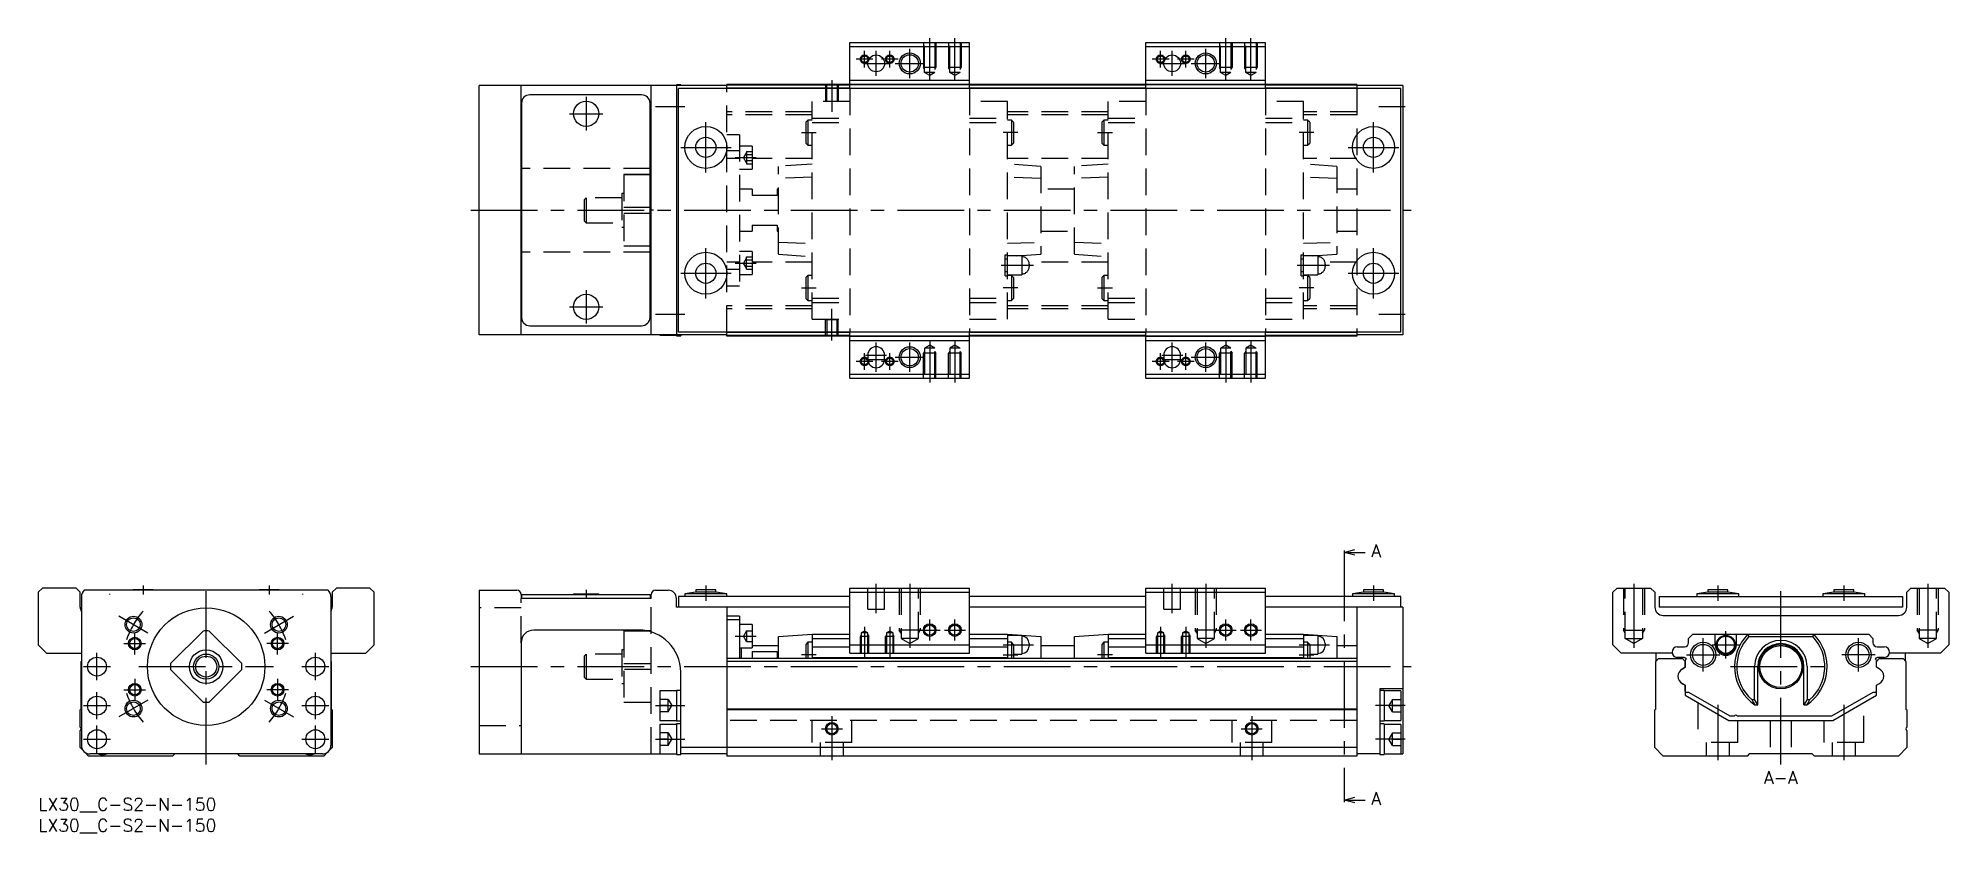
# Model space of a CAD drawing. Extents: x 0 to 455, y -8 to 181.
import ezdxf

# ---------------------------------------------------------------- set-up
doc = ezdxf.new("R2010")
doc.units = 0
doc.header["$LTSCALE"] = 0.5
doc.linetypes.add('CENTER', pattern=[50.8, 31.75, -6.35, 6.35, -6.35])
doc.linetypes.add('DASHED', pattern=[19.05, 12.7, -6.35])
for name, color, linetype in [('MSM_CENTER', 1, 'CENTER'), ('MSM_CONTINUOUS', 7, 'CONTINUOUS'), ('MSM_DASHED', 4, 'DASHED'), ('MSM_NARROW', 5, 'CONTINUOUS'), ('MSM_PART_NUMBER', 7, 'CONTINUOUS')]:
    doc.layers.add(name, color=color, linetype=linetype)
doc.styles.get("Standard").update_dxf_attribs({"font": 'txt.shx', "height": 3, "bigfont": 'bigfont.shx'})

# ---------------------------------------------------------------- blocks, each defined once
blk = doc.blocks.new('*U2')
at = {"layer": 'MSM_PART_NUMBER'}
blk.add_text('LX30__C-S2-N-150', height=3, dxfattribs=at).set_placement((0, -3))
blk = doc.blocks.new('*U3')
at = {"layer": 'MSM_PART_NUMBER'}
blk.add_text('LX30__C-S2-N-150', height=3, dxfattribs=at).set_placement((0, -8))

msp = doc.modelspace()

# ---------------------------------------------------------------- linework, layer by layer
at = {"layer": 'MSM_CENTER'}
for p, q in [((196.8, 174), (196.8, 178)), ((199.55, 172), (199.55, 178)), ((202.8, 174), (202.8, 178)), ((207.55, 171.5), (207.55, 178.5)), ((212.3, 171.09), (212.3, 181)), ((218.3, 171.09), (218.3, 181)), ((267.3, 174), (267.3, 178)), ((270.05, 172), (270.05, 178)), ((273.3, 174), (273.3, 178)), ((278.05, 171.5), (278.05, 178.5)), ((282.8, 171.09), (282.8, 181)), ((288.8, 171.09), (288.8, 181)), ((198.8, 176), (194.8, 176)), ((196.55, 175), (202.55, 175)), ((204.8, 176), (200.8, 176)), ((204.05, 175), (211.05, 175)), ((269.3, 176), (265.3, 176)), ((267.05, 175), (273.05, 175)), ((275.3, 176), (271.3, 176)), ((274.55, 175), (281.55, 175)), ((189, 171), (189, 163.49)), ((130.5, 167), (130.5, 159)), ((147, 164.7), (154, 164.7)), ((319.25, 164.7), (325.5, 164.7)), ((126.5, 163), (134.5, 163)), ((159, 149), (159, 161)), ((318, 149), (318, 161)), ((153, 155), (165, 155)), ((181.8, 158.5), (185.3, 158.5)), ((233.3, 158.5), (229.8, 158.5)), ((252.3, 158.5), (255.8, 158.5)), ((303.8, 158.5), (300.3, 158.5)), ((312, 155), (324, 155)), ((312, 155), (324, 155)), ((166, 152.55), (171, 152.55)), ((103, 140), (327, 140)), ((159, 119), (159, 131)), ((166, 127.44), (171, 127.44)), ((318, 119), (318, 131)), ((153, 125), (165, 125)), ((229.3, 126.9), (237, 126.9)), ((299.8, 126.9), (307.5, 126.9)), ((312, 125), (324, 125)), ((312, 125), (324, 125)), ((130.5, 121), (130.5, 113)), ((181.8, 121.5), (185.3, 121.5)), ((233.3, 121.5), (229.8, 121.5)), ((252.3, 121.5), (255.8, 121.5)), ((303.8, 121.5), (300.3, 121.5)), ((126.5, 117), (134.5, 117)), ((147, 115.3), (154, 115.3)), ((189, 109), (189, 116.51)), ((319.25, 115.3), (325.5, 115.3)), ((196.8, 102), (196.8, 106)), ((197.05, 105.5), (202.05, 105.5)), ((199.55, 101.5), (199.55, 108.5)), ((202.8, 102), (202.8, 106)), ((204.05, 105), (211.05, 105)), ((207.55, 101.5), (207.55, 108.5)), ((212.3, 108.91), (212.3, 99)), ((218.3, 108.91), (218.3, 99)), ((267.3, 102), (267.3, 106)), ((267.55, 105.5), (272.55, 105.5)), ((270.05, 101.5), (270.05, 108.5)), ((273.3, 102), (273.3, 106)), ((274.55, 105), (281.55, 105)), ((278.05, 101.5), (278.05, 108.5)), ((282.8, 108.91), (282.8, 99)), ((288.8, 108.91), (288.8, 99)), ((198.8, 104), (194.8, 104)), ((197.05, 104.5), (202.05, 104.5)), ((204.8, 104), (200.8, 104)), ((269.3, 104), (265.3, 104)), ((267.55, 104.5), (272.55, 104.5)), ((275.3, 104), (271.3, 104)), ((311.04, 58), (311.04, 0)), ((25, 50.6), (25, 48.5)), ((40, 8), (40, 51.5)), ((55, 50.6), (55, 48.5)), ((159, 50.6), (159, 47)), ((199.55, 44), (199.55, 51)), ((207.55, 51), (207.55, 35.81)), ((270.05, 44), (270.05, 51)), ((278.05, 51), (278.05, 35.81)), ((318, 50.6), (318, 47)), ((380, 51), (380, 35.81)), ((400, 50.6), (400, 47)), ((415, 8), (415, 51.5)), ((430, 50.6), (430, 47)), ((450, 51), (450, 35.81)), ((17, 48.61), (17, 48.49)), ((63, 48.49), (63, 48.61)), ((130.5, 49.6), (130.5, 47.49)), ((26.14, 39.3), (19.22, 43.3)), ((53.86, 39.3), (60.78, 43.3)), ((212.3, 37.5), (212.3, 42.5)), ((218.3, 37.5), (218.3, 42.5)), ((282.8, 37.5), (282.8, 42.5)), ((288.8, 37.5), (288.8, 42.5)), ((20.42, 36.8), (25.57, 36.8)), ((23, 34.22), (23, 39.38)), ((59.57, 36.8), (54.42, 36.8)), ((57, 34.22), (57, 39.38)), ((166, 38.55), (171, 38.55)), ((196.8, 40.76), (196.8, 33.5)), ((202.8, 40.76), (202.8, 33.5)), ((209.8, 40), (214.8, 40)), ((215.8, 40), (220.8, 40)), ((229.8, 36.5), (237, 36.5)), ((267.3, 40.76), (267.3, 33.5)), ((273.3, 40.76), (273.3, 33.5)), ((280.3, 40), (285.3, 40)), ((286.3, 40), (291.3, 40)), ((300.3, 36.5), (307.5, 36.5)), ((396.5, 30.1), (396.5, 38.1)), ((398.65, 36.5), (405.15, 36.5)), ((401.9, 33.25), (401.9, 39.75)), ((433.5, 30.1), (433.5, 38.1)), ((14, 28.05), (14, 34.55)), ((66, 28.05), (66, 34.55)), ((185.3, 34.1), (181.8, 34.1)), ((229.8, 34.1), (233.3, 34.1)), ((255.8, 34.1), (252.3, 34.1)), ((300.3, 34.1), (303.8, 34.1)), ((392.5, 34.1), (400.5, 34.1)), ((437.5, 34.1), (429.5, 34.1)), ((10.75, 31.3), (17.25, 31.3)), ((23, 28.38), (23, 23.23)), ((24, 31.3), (56, 31.3)), ((57, 28.38), (57, 23.23)), ((62.75, 31.3), (69.25, 31.3)), ((103, 31.3), (327, 31.3)), ((403, 31.3), (427, 31.3)), ((14, 18.75), (14, 25.25)), ((26.14, 23.3), (19.22, 19.3)), ((20.42, 25.8), (25.57, 25.8)), ((53.86, 23.3), (60.78, 19.3)), ((59.57, 25.8), (54.42, 25.8)), ((66, 18.75), (66, 25.25)), ((10.75, 22), (17.25, 22)), ((62.75, 22), (69.25, 22)), ((147, 22), (154, 22)), ((189, 19.5), (189, 9)), ((289, 19.5), (289, 9)), ((325.5, 22), (318.5, 22)), ((400, 22.18), (400, 9)), ((430, 22.18), (430, 9)), ((10.75, 14), (17.25, 14)), ((14, 10.75), (14, 17.25)), ((62.75, 14), (69.25, 14)), ((66, 10.75), (66, 17.25)), ((147, 14), (154, 14)), ((186.5, 16.5), (191.5, 16.5)), ((286.5, 16.5), (291.5, 16.5)), ((325.5, 14), (318.5, 14))]:
    msp.add_line(p, q, dxfattribs=at)
for start, end in [(138.5385, 161.4615), (18.5385, 41.4615), (198.5385, 221.4615), (318.5385, 341.4615)]:
    msp.add_arc((40, 31.3), 20, start, end, dxfattribs=at)
at = {"layer": 'MSM_CONTINUOUS'}
for p, q in [((193.3, 169), (193.3, 180)), ((193.3, 180), (221.8, 180)), ((193.3, 179), (221.8, 179)), ((221.8, 169), (221.8, 180)), ((263.8, 169), (263.8, 180)), ((263.8, 180), (292.3, 180)), ((263.8, 179), (292.3, 179)), ((292.3, 169), (292.3, 180)), ((105, 110.3), (105, 169.7)), ((164, 169.7), (105, 169.7)), ((115, 110.3), (115, 169.7)), ((146, 110.3), (146, 169.7)), ((148, 169.75), (148, 169.7)), ((152, 169.75), (148, 169.75)), ((153, 169.9), (152, 169.9)), ((152, 169.9), (152, 110.1)), ((152.5, 111), (152.5, 169)), ((324.5, 169), (152.5, 169)), ((153, 169.9), (153, 169.7)), ((164, 169), (164, 170)), ((314, 170), (164, 170)), ((193.3, 169.8), (164, 169.8)), ((193.3, 169.1), (164, 169.1)), ((193.3, 171), (221.8, 171)), ((193.3, 170), (221.8, 170)), ((263.8, 169.8), (221.8, 169.8)), ((263.8, 169.1), (221.8, 169.1)), ((263.8, 171), (292.3, 171)), ((263.8, 170), (292.3, 170)), ((314, 169.8), (292.3, 169.8)), ((314, 169.1), (292.3, 169.1)), ((314, 170), (314, 169)), ((325, 169.7), (314, 169.7)), ((324.5, 111), (324.5, 169)), ((325, 169.7), (325, 110.3)), ((115.1, 165.5), (115.1, 114.5)), ((143.7, 167.5), (117.1, 167.5)), ((145.7, 114.5), (145.7, 165.5)), ((115, 158.2), (115.1, 158.2)), ((145.7, 158.2), (146, 158.2)), ((115.1, 150), (115, 150)), ((146, 150), (145.7, 150)), ((146, 148.5), (145.7, 148.5)), ((146, 148.47), (145.7, 148.47)), ((145.7, 140.72), (146, 140.72)), ((145.7, 140.72), (146, 140.72)), ((146, 139.28), (145.7, 139.28)), ((146, 139.28), (145.7, 139.28)), ((115.1, 130), (115, 130)), ((146, 131.53), (145.7, 131.53)), ((146, 131.5), (145.7, 131.5)), ((146, 130), (145.7, 130)), ((115.1, 121.8), (115, 121.8)), ((146, 121.8), (145.7, 121.8)), ((164, 110.3), (105, 110.3)), ((117.1, 112.5), (143.7, 112.5)), ((148, 110.3), (148, 110.25)), ((148, 110.25), (152, 110.25)), ((152, 110.1), (153, 110.1)), ((324.5, 111), (152.5, 111)), ((153, 110.3), (153, 110.1)), ((164, 110), (164, 111)), ((193.3, 110.9), (164, 110.9)), ((193.3, 110.2), (164, 110.2)), ((314, 110), (164, 110)), ((193.3, 100), (193.3, 111)), ((193.3, 110), (221.8, 110)), ((221.8, 100), (221.8, 111)), ((263.8, 110.9), (221.8, 110.9)), ((263.8, 110.2), (221.8, 110.2)), ((263.8, 100), (263.8, 111)), ((263.8, 110), (292.3, 110)), ((292.3, 100), (292.3, 111)), ((314, 110.9), (292.3, 110.9)), ((314, 110.2), (292.3, 110.2)), ((314, 111), (314, 110)), ((325, 110.3), (314, 110.3)), ((193.3, 109), (221.8, 109)), ((197.55, 105.5), (197.55, 104.5)), ((201.55, 104.5), (201.55, 105.5)), ((263.8, 109), (292.3, 109)), ((268.05, 105.5), (268.05, 104.5)), ((272.05, 104.5), (272.05, 105.5)), ((193.3, 101), (221.8, 101)), ((263.8, 101), (292.3, 101)), ((193.3, 100), (221.8, 100)), ((263.8, 100), (292.3, 100)), ((311.04, 58.5), (313.54, 59.17)), ((311.04, 59), (311.04, 58)), ((313.54, 57.83), (311.04, 58.5)), ((311.04, 58.5), (316.04, 58.5)), ((1, 50), (0, 49)), ((0, 49), (0, 36.5)), ((9, 50), (1, 50)), ((10, 49), (9, 50)), ((10, 45.5), (10, 49)), ((10.3, 48), (10.3, 12.5)), ((69.02, 49.5), (10.98, 49.5)), ((22.6, 49.6), (22.6, 49.5)), ((27.4, 49.6), (22.6, 49.6)), ((27.4, 49.5), (27.4, 49.6)), ((52.6, 49.6), (52.6, 49.5)), ((57.4, 49.6), (52.6, 49.6)), ((57.4, 49.5), (57.4, 49.6)), ((69.7, 48), (69.7, 12.5)), ((71, 50), (70, 49)), ((70, 49), (70, 45.5)), ((79, 50), (71, 50)), ((80, 49), (79, 50)), ((80, 36.5), (80, 49)), ((105, 49.5), (105, 10.5)), ((105, 49.5), (114, 49.5)), ((115, 48.5), (115, 47.5)), ((146, 47.5), (115, 47.5)), ((115.1, 48.5), (115.1, 47.5)), ((115.1, 48.5), (145.7, 48.5)), ((127.5, 48.6), (133.5, 48.6)), ((127.5, 48.6), (127.5, 48.5)), ((133.5, 48.5), (133.5, 48.6)), ((145.7, 48.5), (145.7, 47.5)), ((146, 47.5), (146, 48.5)), ((147, 49.5), (150, 49.5)), ((152, 45.5), (152, 47.5)), ((152.5, 48), (152.5, 45.5)), ((152.5, 48), (152.5, 45.5)), ((152.5, 48), (152.5, 45.5)), ((193.3, 48), (152.5, 48)), ((156.6, 49), (154, 48.6)), ((154, 48.6), (154, 48)), ((164, 48.6), (154, 48.6)), ((156.6, 49.6), (156.6, 49)), ((161.4, 49.6), (156.6, 49.6)), ((161.4, 49), (156.6, 49)), ((161.4, 49), (161.4, 49.6)), ((164, 48.6), (161.4, 49)), ((164, 48), (164, 48.6)), ((193.3, 50), (221.8, 50)), ((193.3, 34.5), (193.3, 50)), ((193.3, 49), (221.8, 49)), ((221.8, 34.5), (221.8, 50)), ((263.8, 48), (221.8, 48)), ((263.8, 50), (292.3, 50)), ((263.8, 34.5), (263.8, 50)), ((263.8, 49), (292.3, 49)), ((292.3, 34.5), (292.3, 50)), ((324.5, 48), (292.3, 48)), ((315.6, 49), (313, 48.6)), ((313, 48.6), (313, 48)), ((323, 48.6), (313, 48.6)), ((315.6, 49.6), (315.6, 49)), ((320.4, 49.6), (315.6, 49.6)), ((320.4, 49), (315.6, 49)), ((320.4, 49), (320.4, 49.6)), ((323, 48.6), (320.4, 49)), ((323, 48), (323, 48.6)), ((324.5, 45.5), (324.5, 48)), ((375, 49), (376, 50)), ((375, 36.5), (375, 49)), ((376, 50), (384, 50)), ((384, 50), (385, 49)), ((385, 49), (385, 45.5)), ((386, 48), (444, 48)), ((386, 48), (386, 45.5)), ((397.6, 49), (395, 48.6)), ((405, 48.6), (395, 48.6)), ((395, 48.6), (395, 48)), ((402.4, 49.6), (397.6, 49.6)), ((397.6, 49.6), (397.6, 49)), ((402.4, 49), (397.6, 49)), ((402.4, 49), (402.4, 49.6)), ((405, 48.6), (402.4, 49)), ((405, 48), (405, 48.6)), ((427.6, 49), (425, 48.6)), ((435, 48.6), (425, 48.6)), ((425, 48.6), (425, 48)), ((432.4, 49.6), (427.6, 49.6)), ((427.6, 49.6), (427.6, 49)), ((432.4, 49), (427.6, 49)), ((432.4, 49), (432.4, 49.6)), ((435, 48.6), (432.4, 49)), ((435, 48), (435, 48.6)), ((444, 48), (444, 45.5)), ((445, 49), (446, 50)), ((445, 45.5), (445, 49)), ((446, 50), (454, 50)), ((454, 50), (455, 49)), ((455, 49), (455, 36.5)), ((193.3, 45.5), (152, 45.5)), ((164, 45.5), (164, 10)), ((167, 43.3), (164, 43.3)), ((167, 42.45), (164, 42.45)), ((167, 43.3), (167, 33.2)), ((170, 41.3), (167, 41.3)), ((170, 41.3), (170, 35.8)), ((263.8, 45.5), (221.8, 45.5)), ((325, 45.5), (292.3, 45.5)), ((314, 45.5), (314, 10)), ((325, 45.5), (325, 10.5)), ((444, 45.5), (386, 45.5)), ((387, 43.5), (443, 43.5)), ((0, 36.5), (2, 34.5)), ((39.28, 39.77), (31.53, 32.02)), ((48.47, 32.02), (40.72, 39.77)), ((78, 34.5), (80, 36.5)), ((115, 37), (115, 10.5)), ((143, 40), (118, 40)), ((176.3, 38.5), (184.3, 39)), ((176.3, 33.2), (176.3, 38.5)), ((183.3, 37.1), (182.8, 36.6)), ((182.8, 36.6), (182.8, 33.2)), ((184.3, 37.1), (183.3, 37.1)), ((183.3, 37.1), (183.3, 33.2)), ((184.3, 39), (193.3, 39)), ((184.3, 39), (184.3, 33.2)), ((184.3, 38), (193.3, 38)), ((193.3, 36.5), (221.8, 36.5)), ((221.8, 39), (230.8, 39)), ((221.8, 38), (230.8, 38)), ((230.8, 39), (238.8, 38.5)), ((230.8, 39), (230.8, 33.2)), ((234.25, 38.75), (230.8, 38.75)), ((231.8, 37.1), (230.8, 37.1)), ((232.3, 36.6), (231.8, 37.1)), ((231.8, 37.1), (231.8, 33.2)), ((232.3, 36.6), (232.3, 33.2)), ((234.25, 38.75), (234.25, 34.25)), ((236, 36.8), (236, 36.2)), ((238.8, 38.5), (238.8, 33.2)), ((246.8, 38.5), (254.8, 39)), ((246.8, 33.2), (246.8, 38.5)), ((253.8, 37.1), (253.3, 36.6)), ((253.3, 36.6), (253.3, 33.2)), ((254.8, 37.1), (253.8, 37.1)), ((253.8, 37.1), (253.8, 33.2)), ((254.8, 39), (263.8, 39)), ((254.8, 39), (254.8, 33.2)), ((254.8, 38), (263.8, 38)), ((263.8, 36.5), (292.3, 36.5)), ((292.3, 39), (301.3, 39)), ((292.3, 38), (301.3, 38)), ((301.3, 39), (309.3, 38.5)), ((301.3, 39), (301.3, 33.2)), ((304.75, 38.75), (301.3, 38.75)), ((302.3, 37.1), (301.3, 37.1)), ((302.8, 36.6), (302.3, 37.1)), ((302.3, 37.1), (302.3, 33.2)), ((302.8, 36.6), (302.8, 33.2)), ((304.75, 38.75), (304.75, 34.25)), ((306.5, 36.8), (306.5, 36.2)), ((309.3, 38.5), (309.3, 33.2)), ((377, 34.5), (375, 36.5)), ((393.05, 38), (394.05, 39)), ((393.05, 37), (393.05, 38)), ((394.05, 39), (435.95, 39)), ((399.4, 36.5), (399.4, 39)), ((404.4, 39), (404.4, 36.5)), ((407.14, 39), (407.4, 38.5)), ((407.4, 38.5), (422.6, 38.5)), ((422.6, 38.5), (422.86, 39)), ((435.95, 39), (436.95, 38)), ((436.95, 38), (436.95, 37)), ((455, 36.5), (453, 34.5)), ((2, 34.5), (10.3, 34.5)), ((10.2, 32.5), (10.3, 32.6)), ((10.2, 21.2), (10.2, 32.5)), ((69.7, 34.5), (78, 34.5)), ((69.7, 32.6), (69.8, 32.5)), ((69.8, 32.5), (69.8, 21.2)), ((314, 33.2), (164, 33.2)), ((314, 32.5), (164, 32.5)), ((167, 35.8), (170, 35.8)), ((167.5, 33.2), (167.5, 35.8)), ((170, 36.3), (176.3, 36.3)), ((170, 34.87), (176, 34.87)), ((170, 34.87), (170, 33.2)), ((170, 34.87), (176, 34.87)), ((176, 34.87), (176, 33.2)), ((176, 34.87), (176, 33.2)), ((184.3, 36), (193.3, 36)), ((184.3, 33.5), (230.8, 33.5)), ((193.3, 34.5), (221.8, 34.5)), ((221.8, 36), (230.8, 36)), ((232.3, 34.25), (234.25, 34.25)), ((238.8, 36.3), (246.8, 36.3)), ((254.8, 36), (263.8, 36)), ((254.8, 33.5), (301.3, 33.5)), ((263.8, 34.5), (292.3, 34.5)), ((292.3, 36), (301.3, 36)), ((302.8, 34.25), (304.75, 34.25)), ((309.3, 36.3), (314, 36.3)), ((389.13, 34.5), (377, 34.5)), ((385.2, 32.5), (385.9, 33.2)), ((385.2, 21.2), (385.2, 32.5)), ((385.3, 32.6), (385.3, 34.5)), ((385.9, 33.2), (391.55, 33.2)), ((390.35, 36), (392.05, 36)), ((391.75, 33.5), (390.35, 33.5)), ((391.55, 33.2), (392.25, 32.5)), ((392.2, 32.55), (392.2, 32.7)), ((392.25, 32.5), (392.2, 32.55)), ((392.25, 31.15), (392.25, 32.5)), ((392.25, 32.5), (392.25, 31.15)), ((437.75, 32.5), (438.45, 33.2)), ((437.75, 31.15), (437.75, 32.5)), ((437.8, 32.7), (437.8, 32.55)), ((437.95, 36), (439.65, 36)), ((439.65, 33.5), (438.25, 33.5)), ((438.45, 33.2), (444.1, 33.2)), ((453, 34.5), (440.87, 34.5)), ((444.1, 33.2), (444.8, 32.5)), ((444.7, 32.6), (444.7, 34.5)), ((444.8, 32.5), (444.8, 21.2)), ((31.53, 30.58), (39.28, 22.83)), ((40.72, 22.83), (48.47, 30.58)), ((153, 10.35), (153, 30)), ((392.25, 31.15), (391.5, 30.72)), ((391.6, 30.78), (392.25, 31.15)), ((408.74, 23.45), (408.74, 31.3)), ((409.5, 22.2), (409.5, 31.3)), ((420.5, 22.2), (420.5, 31.3)), ((421.26, 31.3), (421.26, 23.45)), ((438.4, 30.78), (437.75, 31.15)), ((438.4, 30.78), (438.49, 30.73)), ((152, 25.5), (148, 25.5)), ((148, 25.5), (148, 18.5)), ((153, 25.65), (152, 25.65)), ((152, 25.65), (152, 18.35)), ((325, 26), (319.5, 26)), ((319.5, 26), (319.5, 10.35)), ((320.5, 25.65), (319.5, 25.65)), ((320.5, 25.65), (320.5, 18.35)), ((324.5, 25.5), (320.5, 25.5)), ((324.5, 25.5), (324.5, 18.5)), ((392.25, 26.85), (391.5, 27.28)), ((391.6, 27.22), (392.25, 26.85)), ((392.25, 25.45), (392.25, 26.85)), ((392.25, 26.85), (392.25, 24.5)), ((392.25, 24.5), (402.64, 18.5)), ((393.1, 25.16), (392.7, 25.16)), ((402.91, 19.5), (393.1, 25.16)), ((408.07, 23.45), (408.74, 23.45)), ((409.5, 22.2), (408.74, 23.45)), ((421.26, 23.45), (420.5, 22.2)), ((421.26, 23.45), (421.93, 23.45)), ((436.9, 25.16), (427.09, 19.5)), ((427.36, 18.5), (437.75, 24.5)), ((437.3, 25.16), (436.9, 25.16)), ((437.75, 26.85), (438.5, 27.28)), ((437.75, 24.5), (437.75, 26.85)), ((10, 21), (10.2, 21.2)), ((10, 16.9), (10, 21)), ((69.8, 21.2), (70, 21)), ((70, 21), (70, 12)), ((148, 18.5), (152, 18.5)), ((152, 18.35), (153, 18.35)), ((314, 21.2), (164, 21.2)), ((314, 21), (164, 21)), ((319.5, 18.35), (320.5, 18.35)), ((320.5, 18.5), (324.5, 18.5)), ((385, 21), (385.2, 21.2)), ((385, 12), (385, 21)), ((402.64, 18.5), (427.36, 18.5)), ((403.85, 19.5), (402.91, 19.5)), ((427.09, 19.5), (404.65, 19.5)), ((408.82, 22.2), (409.5, 22.2)), ((420.5, 22.2), (421.18, 22.2)), ((444.8, 21.2), (445, 21)), ((445, 21), (445, 16.9)), ((10, 12), (10, 16.1)), ((152, 17.5), (148, 17.5)), ((148, 17.5), (148, 10.5)), ((153, 17.65), (152, 17.65)), ((152, 17.65), (152, 10.35)), ((320.5, 17.65), (319.5, 17.65)), ((320.5, 17.65), (320.5, 10.35)), ((324.5, 17.5), (320.5, 17.5)), ((324.5, 17.5), (324.5, 10.5)), ((445, 16.1), (445, 12)), ((10.7, 11.3), (10, 12)), ((12, 10), (11.1, 10.9)), ((32, 10), (12, 10)), ((67.7, 10.5), (12.3, 10.5)), ((32.5, 10.5), (32, 10)), ((48, 10), (47.5, 10.5)), ((68, 10), (48, 10)), ((68.9, 10.9), (68, 10)), ((70, 12), (69.3, 11.3)), ((105, 10.5), (152, 10.5)), ((152, 10.35), (153, 10.35)), ((314, 12), (153, 12)), ((164, 10.5), (153, 10.5)), ((314, 10), (164, 10)), ((319.5, 10.5), (314, 10.5)), ((319.5, 10.35), (320.5, 10.35)), ((320.5, 10.5), (325, 10.5)), ((387, 10), (385, 12)), ((407, 10), (387, 10)), ((407.5, 10.5), (407, 10)), ((422.5, 10.5), (407.5, 10.5)), ((423, 10), (422.5, 10.5)), ((443, 10), (423, 10)), ((445, 12), (443, 10)), ((311.04, -0.5), (313.54, 0.17)), ((311.04, 0), (311.04, -1)), ((313.54, -1.17), (311.04, -0.5)), ((311.04, -0.5), (316.04, -0.5))]:
    msp.add_line(p, q, dxfattribs=at)
for centre, radius in [((199.55, 175), 2), ((207.55, 175), 2.07), ((270.05, 175), 2), ((278.05, 175), 2.07), ((130.5, 163), 3), ((159, 155), 5), ((318, 155), 5), ((159, 155), 2.4), ((318, 155), 2.4), ((159, 125), 5), ((318, 125), 5), ((159, 125), 2.4), ((318, 125), 2.4), ((130.5, 117), 3), ((207.55, 105), 2.07), ((278.05, 105), 2.07), ((22.68, 41.3), 1.62), ((40, 31.3), 14), ((57.32, 41.3), 1.62), ((212.3, 40), 1.23), ((218.3, 40), 1.23), ((282.8, 40), 1.23), ((288.8, 40), 1.23), ((23, 36.8), 1.23), ((57, 36.8), 1.23), ((396.5, 34.1), 3), ((396.5, 34.1), 2.5), ((401.9, 36.5), 2.25), ((401.9, 36.5), 2.05), ((415, 31.3), 5.3), ((433.5, 34.1), 3), ((433.5, 34.1), 2.5), ((14, 31.3), 2.25), ((40, 31.3), 4), ((40, 31.3), 3), ((40, 31.3), 2.5), ((66, 31.3), 2.25), ((415, 31.3), 5), ((14, 22), 2.25), ((22.68, 21.3), 1.62), ((23, 25.8), 1.23), ((57.32, 21.3), 1.62), ((57, 25.8), 1.23), ((66, 22), 2.25), ((14, 14), 2.25), ((66, 14), 2.25), ((189, 16.5), 1.23), ((289, 16.5), 1.23)]:
    msp.add_circle(centre, radius, dxfattribs=at)
for centre, radius, start, end in [((117.1, 165.5), 2, 90, 180), ((143.7, 165.5), 2, 0, 90), ((117.1, 114.5), 2, 180, 270), ((143.7, 114.5), 2, 270, 0), ((199.55, 105.5), 2, 0, 180), ((270.05, 105.5), 2, 0, 180), ((199.55, 104.5), 2, 180, 0), ((270.05, 104.5), 2, 180, 0), ((12.3, 48), 2, 131.4096, 180), ((67.7, 48), 2, 0, 48.5904), ((114, 48.5), 1, 0, 90), ((147, 48.5), 1, 90, 180), ((150, 47.5), 2, 0, 90), ((12, 45.5), 2, 180, 211.7883), ((68, 45.5), 2, 328.2117, 0), ((387, 45.5), 2, 180, 270), ((443, 45.5), 2, 270, 0), ((40, 31.3), 8.5, 85.1192, 94.8808), ((118, 37), 3, 90, 180), ((143, 30), 10, 0, 90), ((234.25, 36.8), 1.75, 0, 90), ((304.75, 36.8), 1.75, 0, 90), ((392.05, 37), 1, 270, 0), ((401.9, 36.5), 2.5, 180, 0), ((415, 31.3), 11, 135.573, 235.8196), ((415, 31.3), 10.47, 136.5713, 228.5552), ((415, 31.3), 6.26, 0, 180), ((415, 31.3), 5.5, 0, 180), ((415, 31.3), 11, 304.1804, 44.427), ((415, 31.3), 10.47, 311.4448, 43.4287), ((437.95, 37), 1, 180, 270), ((40, 31.3), 8.5, 175.1192, 184.8808), ((40, 31.3), 8.5, 355.1192, 4.8808), ((234.25, 36.2), 1.75, 270, 0), ((304.75, 36.2), 1.75, 270, 0), ((390.35, 34.75), 1.25, 90, 270), ((391.75, 32.5), 1, 41.234, 90), ((392.7, 32.7), 0.5, 113.3254, 180), ((438.25, 32.5), 1, 90, 138.766), ((437.3, 32.7), 0.5, 0, 66.6746), ((439.65, 34.75), 1.25, 270, 90), ((392.65, 28.85), 2.2, 121.4553, 176.019), ((392.65, 29.15), 2.2, 183.981, 238.5447), ((392.65, 29.15), 2.2, 183.981, 241.4552), ((392.65, 28.85), 2.2, 121.3887, 134.5331), ((437.35, 28.85), 2.2, 3.981, 61.4552), ((437.35, 29.15), 2.2, 301.4553, 356.019), ((40, 31.3), 8.5, 265.1192, 274.8808), ((392.7, 25.66), 0.5, 205.8419, 270), ((416, 27.35), 8.83, 206.1475, 215.6253), ((414, 27.35), 8.84, 324.3755, 333.8517), ((437.3, 25.66), 0.5, 270, 334.1581), ((404.25, 19.2), 0.5, 36.8699, 143.1301), ((9.7, 16.5), 0.5, 306.8699, 53.1301), ((445.3, 16.5), 0.5, 126.8699, 233.1301), ((12.3, 12.5), 2, 180, 270), ((15.3, 14), 3.65, 253.517, 286.483), ((64.7, 14), 3.65, 253.517, 286.483), ((67.7, 12.5), 2, 270, 0)]:
    msp.add_arc(centre, radius, start, end, dxfattribs=at)
at = {"layer": 'MSM_DASHED'}
for p, q in [((210.8, 180), (210.8, 174)), ((211.07, 172.8), (211.07, 180)), ((213.53, 180), (213.53, 172.8)), ((213.8, 180), (213.8, 174)), ((216.8, 180), (216.8, 174)), ((217.07, 172.8), (217.07, 180)), ((219.53, 180), (219.53, 172.8)), ((219.8, 180), (219.8, 174)), ((281.3, 180), (281.3, 174)), ((281.57, 172.8), (281.57, 180)), ((284.03, 180), (284.03, 172.8)), ((284.3, 180), (284.3, 174)), ((287.3, 180), (287.3, 174)), ((287.57, 172.8), (287.57, 180)), ((290.03, 180), (290.03, 172.8)), ((290.3, 180), (290.3, 174)), ((213.8, 174), (210.8, 174)), ((211.07, 173.53), (210.8, 174)), ((213.53, 173.53), (213.8, 174)), ((219.8, 174), (216.8, 174)), ((217.07, 173.53), (216.8, 174)), ((219.53, 173.53), (219.8, 174)), ((284.3, 174), (281.3, 174)), ((281.57, 173.53), (281.3, 174)), ((284.03, 173.53), (284.3, 174)), ((290.3, 174), (287.3, 174)), ((287.57, 173.53), (287.3, 174)), ((290.03, 173.53), (290.3, 174)), ((164, 111), (164, 169)), ((187.5, 170), (187.5, 166)), ((187.77, 165.9), (187.77, 170)), ((190.23, 170), (190.23, 165.9)), ((190.5, 170), (190.5, 166)), ((193.3, 169), (193.3, 111)), ((213.53, 172.8), (211.07, 172.8)), ((212.3, 172.09), (211.07, 172.8)), ((213.53, 172.8), (212.3, 172.09)), ((219.53, 172.8), (217.07, 172.8)), ((218.3, 172.09), (217.07, 172.8)), ((219.53, 172.8), (218.3, 172.09)), ((221.8, 169), (221.8, 111)), ((263.8, 169), (263.8, 111)), ((284.03, 172.8), (281.57, 172.8)), ((282.8, 172.09), (281.57, 172.8)), ((284.03, 172.8), (282.8, 172.09)), ((290.03, 172.8), (287.57, 172.8)), ((288.8, 172.09), (287.57, 172.8)), ((290.03, 172.8), (288.8, 172.09)), ((292.3, 169), (292.3, 111)), ((314, 169), (314, 111)), ((193.3, 165.9), (184.3, 165.9)), ((184.3, 114.1), (184.3, 165.9)), ((187.5, 166), (190.5, 166)), ((187.56, 165.9), (187.5, 166)), ((190.44, 165.9), (190.5, 166)), ((230.8, 165.9), (221.8, 165.9)), ((230.8, 114.1), (230.8, 165.9)), ((263.8, 165.9), (254.8, 165.9)), ((254.8, 114.1), (254.8, 165.9)), ((301.3, 165.9), (292.3, 165.9)), ((301.3, 114.1), (301.3, 165.9)), ((184.3, 163.45), (164, 163.45)), ((184.3, 162.75), (164, 162.75)), ((183.3, 161.5), (182.8, 161)), ((182.8, 161), (182.8, 156)), ((183.3, 161.5), (183.3, 155.5)), ((184.3, 161.5), (183.3, 161.5)), ((184.3, 161.95), (193.3, 161.95)), ((184.3, 160.95), (193.3, 160.95)), ((221.8, 161.95), (230.8, 161.95)), ((221.8, 160.95), (230.8, 160.95)), ((254.8, 163.45), (230.8, 163.45)), ((254.8, 162.75), (230.8, 162.75)), ((231.8, 161.5), (230.8, 161.5)), ((231.8, 161.5), (231.8, 155.5)), ((232.3, 161), (231.8, 161.5)), ((232.3, 161), (232.3, 156)), ((253.8, 161.5), (253.3, 161)), ((253.3, 161), (253.3, 156)), ((253.8, 161.5), (253.8, 155.5)), ((254.8, 161.5), (253.8, 161.5)), ((254.8, 161.95), (263.8, 161.95)), ((254.8, 160.95), (263.8, 160.95)), ((292.3, 161.95), (301.3, 161.95)), ((292.3, 160.95), (301.3, 160.95)), ((314, 163.45), (301.3, 163.45)), ((314, 162.75), (301.3, 162.75)), ((302.3, 161.5), (301.3, 161.5)), ((302.3, 161.5), (302.3, 155.5)), ((302.8, 161), (302.3, 161.5)), ((302.8, 161), (302.8, 156)), ((167, 158), (164, 158)), ((167, 158), (167, 122)), ((170, 155.3), (167, 155.3)), ((170, 155.3), (170, 149.8)), ((182.8, 156), (183.3, 155.5)), ((183.3, 155.5), (184.3, 155.5)), ((230.8, 155.5), (231.8, 155.5)), ((231.8, 155.5), (232.3, 156)), ((253.3, 156), (253.8, 155.5)), ((253.8, 155.5), (254.8, 155.5)), ((301.3, 155.5), (302.3, 155.5)), ((302.3, 155.5), (302.8, 156)), ((167, 154.13), (164, 154.13)), ((167, 152.38), (164, 152.38)), ((168.7, 153.8), (167.98, 152.55)), ((168.7, 151.3), (167.98, 152.55)), ((168.7, 154), (170, 154)), ((168.7, 154), (168.7, 151.11)), ((168.7, 153.28), (170, 153.28)), ((168.7, 151.83), (170, 151.83)), ((168.7, 151.11), (170, 151.11)), ((184.3, 152.36), (170, 152.36)), ((184.3, 151), (176.3, 150.47)), ((176.3, 129.53), (176.3, 150.47)), ((254.8, 152.36), (230.8, 152.36)), ((238.8, 150.47), (230.8, 151)), ((238.8, 150.47), (238.8, 129.53)), ((254.8, 151), (246.8, 150.47)), ((246.8, 129.53), (246.8, 150.47)), ((314, 152.36), (301.3, 152.36)), ((309.3, 150.47), (301.3, 151)), ((309.3, 150.47), (309.3, 129.53)), ((145.7, 150), (115.1, 150)), ((139.5, 148.5), (139.5, 131.5)), ((145.7, 148.5), (139.5, 148.5)), ((145.7, 148.47), (139.5, 148.47)), ((167, 149.8), (170, 149.8)), ((184.3, 147.86), (176.3, 147.6)), ((238.8, 147.6), (230.8, 147.86)), ((254.8, 147.86), (246.8, 147.6)), ((309.3, 147.6), (301.3, 147.86)), ((130.5, 143), (130, 142.5)), ((130, 142.5), (130, 137.5)), ((130.5, 143), (130.5, 137)), ((139, 143), (130.5, 143)), ((139, 144), (139, 136)), ((139.5, 144), (139, 144)), ((170, 145), (167, 145)), ((170, 145), (170, 143.5)), ((176, 143.5), (170, 143.5)), ((176, 145), (176, 143.5)), ((176.3, 145), (176, 145)), ((246.8, 145), (238.8, 145)), ((314, 145), (309.3, 145)), ((130, 137.5), (130.5, 137)), ((130.5, 137), (139, 137)), ((139.5, 140.72), (145.7, 140.72)), ((145.7, 139.28), (139.5, 139.28)), ((146.5, 140), (146, 140)), ((139, 136), (139.5, 136)), ((167, 135), (170, 135)), ((170, 136.5), (176, 136.5)), ((170, 136.5), (170, 135)), ((176, 136.5), (176, 135)), ((176, 135), (176.3, 135)), ((176.3, 132.4), (184.3, 132.14)), ((230.8, 132.14), (238.8, 132.4)), ((238.8, 135), (246.8, 135)), ((246.8, 132.4), (254.8, 132.14)), ((301.3, 132.14), (309.3, 132.4)), ((309.3, 135), (314, 135)), ((145.7, 130), (115.1, 130)), ((139.5, 131.53), (145.7, 131.53)), ((139.5, 131.5), (145.7, 131.5)), ((167, 127.62), (164, 127.62)), ((170, 130.19), (167, 130.19)), ((168.7, 128.69), (167.98, 127.44)), ((168.7, 126.19), (167.98, 127.44)), ((168.7, 128.89), (170, 128.89)), ((168.7, 126), (168.7, 128.89)), ((168.7, 128.17), (170, 128.17)), ((170, 130.19), (170, 124.69)), ((184.3, 127.64), (170, 127.64)), ((176.3, 129.53), (184.3, 129)), ((230.3, 129.4), (230.8, 129.4)), ((230.3, 124.4), (230.3, 129.4)), ((230.8, 128.4), (230.3, 128.4)), ((234.25, 129.15), (230.8, 129.15)), ((233.06, 129.15), (238.8, 129.53)), ((234.25, 129.15), (234.25, 124.65)), ((254.8, 127.64), (235.94, 127.64)), ((246.8, 129.53), (254.8, 129)), ((300.8, 129.4), (301.3, 129.4)), ((300.8, 124.4), (300.8, 129.4)), ((301.3, 128.4), (300.8, 128.4)), ((304.75, 129.15), (301.3, 129.15)), ((303.56, 129.15), (309.3, 129.53)), ((304.75, 129.15), (304.75, 124.65)), ((314, 127.64), (306.44, 127.64)), ((167, 125.87), (164, 125.87)), ((167, 124.69), (170, 124.69)), ((168.7, 126.72), (170, 126.72)), ((168.7, 126), (170, 126)), ((183.3, 124.5), (182.8, 124)), ((182.8, 124), (182.8, 119)), ((183.3, 124.5), (183.3, 118.5)), ((184.3, 124.5), (183.3, 124.5)), ((230.3, 125.4), (230.8, 125.4)), ((230.3, 124.4), (230.8, 124.4)), ((230.8, 124.65), (234.25, 124.65)), ((231.8, 124.5), (230.8, 124.5)), ((232.3, 124), (231.8, 124.5)), ((231.8, 124.5), (231.8, 118.5)), ((232.3, 124), (232.3, 119)), ((236, 127.2), (236, 126.6)), ((253.8, 124.5), (253.3, 124)), ((253.3, 124), (253.3, 119)), ((253.8, 124.5), (253.8, 118.5)), ((254.8, 124.5), (253.8, 124.5)), ((300.8, 125.4), (301.3, 125.4)), ((300.8, 124.4), (301.3, 124.4)), ((301.3, 124.65), (304.75, 124.65)), ((302.3, 124.5), (301.3, 124.5)), ((302.8, 124), (302.3, 124.5)), ((302.3, 124.5), (302.3, 118.5)), ((302.8, 124), (302.8, 119)), ((306.5, 127.2), (306.5, 126.6)), ((164, 122), (167, 122)), ((182.8, 119), (183.3, 118.5)), ((183.3, 118.5), (184.3, 118.5)), ((184.3, 119.05), (193.3, 119.05)), ((221.8, 119.05), (230.8, 119.05)), ((230.8, 118.5), (231.8, 118.5)), ((231.8, 118.5), (232.3, 119)), ((253.3, 119), (253.8, 118.5)), ((253.8, 118.5), (254.8, 118.5)), ((254.8, 119.05), (263.8, 119.05)), ((292.3, 119.05), (301.3, 119.05)), ((301.3, 118.5), (302.3, 118.5)), ((302.3, 118.5), (302.8, 119)), ((184.3, 117.25), (164, 117.25)), ((184.3, 116.55), (164, 116.55)), ((184.3, 118.05), (193.3, 118.05)), ((184.3, 114.1), (193.3, 114.1)), ((187.56, 114.1), (187.5, 114)), ((187.5, 110), (187.5, 114)), ((187.5, 114), (190.5, 114)), ((187.77, 114.1), (187.77, 110)), ((190.23, 110), (190.23, 114.1)), ((190.44, 114.1), (190.5, 114)), ((190.5, 110), (190.5, 114)), ((221.8, 118.05), (230.8, 118.05)), ((221.8, 114.1), (230.8, 114.1)), ((254.8, 117.25), (230.8, 117.25)), ((254.8, 116.55), (230.8, 116.55)), ((254.8, 118.05), (263.8, 118.05)), ((254.8, 114.1), (263.8, 114.1)), ((292.3, 118.05), (301.3, 118.05)), ((292.3, 114.1), (301.3, 114.1)), ((314, 117.25), (301.3, 117.25)), ((314, 116.55), (301.3, 116.55)), ((211.07, 106.47), (210.8, 106)), ((213.8, 106), (210.8, 106)), ((210.8, 100), (210.8, 106)), ((212.3, 107.91), (211.07, 107.2)), ((211.07, 107.2), (211.07, 100)), ((213.53, 107.2), (211.07, 107.2)), ((213.53, 107.2), (212.3, 107.91)), ((213.53, 100), (213.53, 107.2)), ((213.53, 106.47), (213.8, 106)), ((213.8, 100), (213.8, 106)), ((217.07, 106.47), (216.8, 106)), ((219.8, 106), (216.8, 106)), ((216.8, 100), (216.8, 106)), ((218.3, 107.91), (217.07, 107.2)), ((217.07, 107.2), (217.07, 100)), ((219.53, 107.2), (217.07, 107.2)), ((219.53, 107.2), (218.3, 107.91)), ((219.53, 100), (219.53, 107.2)), ((219.53, 106.47), (219.8, 106)), ((219.8, 100), (219.8, 106)), ((281.57, 106.47), (281.3, 106)), ((284.3, 106), (281.3, 106)), ((281.3, 100), (281.3, 106)), ((282.8, 107.91), (281.57, 107.2)), ((281.57, 107.2), (281.57, 100)), ((284.03, 107.2), (281.57, 107.2)), ((284.03, 107.2), (282.8, 107.91)), ((284.03, 100), (284.03, 107.2)), ((284.03, 106.47), (284.3, 106)), ((284.3, 100), (284.3, 106)), ((287.57, 106.47), (287.3, 106)), ((290.3, 106), (287.3, 106)), ((287.3, 100), (287.3, 106)), ((288.8, 107.91), (287.57, 107.2)), ((287.57, 107.2), (287.57, 100)), ((290.03, 107.2), (287.57, 107.2)), ((290.03, 107.2), (288.8, 107.91)), ((290.03, 100), (290.03, 107.2)), ((290.03, 106.47), (290.3, 106)), ((290.3, 100), (290.3, 106)), ((115, 37), (115, 47.5)), ((146, 10.5), (146, 47.5)), ((197.55, 45), (197.55, 50)), ((201.55, 45), (201.55, 50)), ((205.05, 50), (205.05, 40)), ((205.48, 50), (205.48, 38)), ((209.62, 38), (209.62, 50)), ((210.05, 50), (210.05, 40)), ((268.05, 45), (268.05, 50)), ((272.05, 45), (272.05, 50)), ((275.55, 50), (275.55, 40)), ((275.98, 50), (275.98, 38)), ((280.12, 38), (280.12, 50)), ((280.55, 50), (280.55, 40)), ((377.5, 50), (377.5, 40)), ((377.93, 38), (377.93, 50)), ((382.07, 50), (382.07, 38)), ((382.5, 50), (382.5, 40)), ((447.5, 50), (447.5, 40)), ((447.93, 50), (447.93, 38)), ((452.07, 38), (452.07, 50)), ((452.5, 50), (452.5, 40)), ((115, 45.3), (105, 45.3)), ((197.55, 45), (201.55, 45)), ((268.05, 45), (272.05, 45)), ((139.5, 39.8), (139.5, 22.8)), ((146, 39.8), (139.5, 39.8)), ((146, 39.77), (139.5, 39.77)), ((168.7, 39.8), (167.98, 38.55)), ((168.7, 37.3), (167.98, 38.55)), ((168.7, 39.8), (170, 39.8)), ((168.7, 39.8), (168.7, 37.3)), ((168.7, 38.55), (170, 38.55)), ((168.7, 37.3), (170, 37.3)), ((196.02, 38.87), (195.8, 38.5)), ((197.8, 38.5), (195.8, 38.5)), ((195.8, 34.5), (195.8, 38.5)), ((196.8, 39.76), (196.02, 39.31)), ((197.58, 39.31), (196.02, 39.31)), ((196.02, 39.31), (196.02, 34.5)), ((197.58, 39.31), (196.8, 39.76)), ((197.58, 34.5), (197.58, 39.31)), ((197.58, 38.87), (197.8, 38.5)), ((197.8, 34.5), (197.8, 38.5)), ((202.02, 38.87), (201.8, 38.5)), ((203.8, 38.5), (201.8, 38.5)), ((201.8, 34.5), (201.8, 38.5)), ((202.8, 39.76), (202.02, 39.31)), ((203.58, 39.31), (202.02, 39.31)), ((202.02, 39.31), (202.02, 34.5)), ((203.58, 39.31), (202.8, 39.76)), ((203.58, 34.5), (203.58, 39.31)), ((203.58, 38.87), (203.8, 38.5)), ((203.8, 34.5), (203.8, 38.5)), ((210.05, 40), (205.05, 40)), ((205.48, 39.25), (205.05, 40)), ((209.62, 38), (205.48, 38)), ((205.48, 38), (207.55, 36.81)), ((207.55, 36.81), (209.62, 38)), ((209.62, 39.25), (210.05, 40)), ((266.52, 38.87), (266.3, 38.5)), ((268.3, 38.5), (266.3, 38.5)), ((266.3, 34.5), (266.3, 38.5)), ((267.3, 39.76), (266.52, 39.31)), ((268.08, 39.31), (266.52, 39.31)), ((266.52, 39.31), (266.52, 34.5)), ((268.08, 39.31), (267.3, 39.76)), ((268.08, 34.5), (268.08, 39.31)), ((268.08, 38.87), (268.3, 38.5)), ((268.3, 34.5), (268.3, 38.5)), ((272.52, 38.87), (272.3, 38.5)), ((274.3, 38.5), (272.3, 38.5)), ((272.3, 34.5), (272.3, 38.5)), ((273.3, 39.76), (272.52, 39.31)), ((274.08, 39.31), (272.52, 39.31)), ((272.52, 39.31), (272.52, 34.5)), ((274.08, 39.31), (273.3, 39.76)), ((274.08, 34.5), (274.08, 39.31)), ((274.08, 38.87), (274.3, 38.5)), ((274.3, 34.5), (274.3, 38.5)), ((280.55, 40), (275.55, 40)), ((275.98, 39.25), (275.55, 40)), ((280.12, 38), (275.98, 38)), ((275.98, 38), (278.05, 36.81)), ((278.05, 36.81), (280.12, 38)), ((280.12, 39.25), (280.55, 40)), ((377.5, 40), (382.5, 40)), ((377.93, 39.25), (377.5, 40)), ((380, 36.81), (377.93, 38)), ((377.93, 38), (382.07, 38)), ((382.07, 38), (380, 36.81)), ((382.07, 39.25), (382.5, 40)), ((452.5, 40), (447.5, 40)), ((447.93, 39.25), (447.5, 40)), ((447.93, 38), (450, 36.81)), ((452.07, 38), (447.93, 38)), ((450, 36.81), (452.07, 38)), ((452.07, 39.25), (452.5, 40)), ((130.5, 34.3), (130, 33.8)), ((130, 33.8), (130, 28.8)), ((130.5, 34.3), (130.5, 28.3)), ((139, 34.3), (130.5, 34.3)), ((139, 35.3), (139, 27.3)), ((139.5, 35.3), (139, 35.3)), ((139.5, 32.02), (146, 32.02)), ((130, 28.8), (130.5, 28.3)), ((130.5, 28.3), (139, 28.3)), ((146, 30.58), (139.5, 30.58)), ((139, 27.3), (139.5, 27.3)), ((139.5, 22.83), (146, 22.83)), ((139.5, 22.8), (146, 22.8)), ((150, 23.5), (148, 23.5)), ((150, 20.5), (150, 23.5)), ((150, 23.5), (150.87, 22)), ((322.5, 23.5), (321.63, 22)), ((322.5, 20.5), (322.5, 23.5)), ((322.5, 23.5), (324.5, 23.5)), ((395.25, 22.77), (395.25, 13.2)), ((434.75, 13.2), (434.75, 22.77)), ((150, 22), (148, 22)), ((150, 20.5), (148, 20.5)), ((150, 20.5), (150.87, 22)), ((314, 18.5), (164, 18.5)), ((184.25, 18.5), (184.25, 13.2)), ((193.75, 13.2), (193.75, 18.5)), ((284.25, 18.5), (284.25, 13.2)), ((293.75, 13.2), (293.75, 18.5)), ((322.5, 20.5), (321.63, 22)), ((322.5, 22), (324.5, 22)), ((322.5, 20.5), (324.5, 20.5)), ((404.75, 13.2), (404.75, 18.5)), ((412.5, 18.5), (412.5, 10.5)), ((417.5, 18.5), (417.5, 10.5)), ((425.25, 18.5), (425.25, 13.2)), ((105, 17.3), (115, 17.3)), ((150, 15.5), (148, 15.5)), ((150, 14), (148, 14)), ((150, 12.5), (150, 15.5)), ((150, 15.5), (150.87, 14)), ((150, 12.5), (150.87, 14)), ((322.5, 15.5), (321.63, 14)), ((322.5, 12.5), (321.63, 14)), ((322.5, 12.5), (322.5, 15.5)), ((322.5, 15.5), (324.5, 15.5)), ((322.5, 14), (324.5, 14)), ((150, 12.5), (148, 12.5)), ((193.75, 13.2), (184.25, 13.2)), ((186.25, 13.2), (186.25, 10)), ((191.75, 10), (191.75, 13.2)), ((293.75, 13.2), (284.25, 13.2)), ((286.25, 13.2), (286.25, 10)), ((291.75, 10), (291.75, 13.2)), ((322.5, 12.5), (324.5, 12.5)), ((404.75, 13.2), (395.25, 13.2)), ((397.25, 13.2), (397.25, 10)), ((402.75, 10), (402.75, 13.2)), ((434.75, 13.2), (425.25, 13.2)), ((427.25, 13.2), (427.25, 10)), ((432.75, 10), (432.75, 13.2))]:
    msp.add_line(p, q, dxfattribs=at)
for centre, radius in [((196.8, 176), 1), ((196.8, 176), 0.784), ((202.8, 176), 1), ((202.8, 176), 0.784), ((267.3, 176), 1), ((267.3, 176), 0.784), ((273.3, 176), 1), ((273.3, 176), 0.784), ((196.8, 104), 1), ((196.8, 104), 0.784), ((202.8, 104), 1), ((202.8, 104), 0.784), ((267.3, 104), 1), ((267.3, 104), 0.784), ((273.3, 104), 1), ((273.3, 104), 0.784)]:
    msp.add_circle(centre, radius, dxfattribs=at)
for centre, start, end in [((234.25, 127.2), 0, 90), ((304.75, 127.2), 0, 90), ((234.25, 126.6), 270, 0), ((304.75, 126.6), 270, 0)]:
    msp.add_arc(centre, 1.75, start, end, dxfattribs=at)
at = {"layer": 'MSM_NARROW'}
for centre, radius in [((207.55, 175), 2.5), ((278.05, 175), 2.5), ((207.55, 105), 2.5), ((278.05, 105), 2.5), ((22.68, 41.3), 2), ((57.32, 41.3), 2), ((212.3, 40), 1.5), ((218.3, 40), 1.5), ((282.8, 40), 1.5), ((288.8, 40), 1.5), ((23, 36.8), 1.5), ((57, 36.8), 1.5), ((22.68, 21.3), 2), ((23, 25.8), 1.5), ((57.32, 21.3), 2), ((57, 25.8), 1.5), ((189, 16.5), 1.5), ((289, 16.5), 1.5)]:
    msp.add_circle(centre, radius, dxfattribs=at)

# ---------------------------------------------------------------- block references
at = {"layer": 'MSM_CONTINUOUS'}
for name in ['*U2', '*U3']:
    msp.add_blockref(name, (0, 0), dxfattribs=at)

# ---------------------------------------------------------------- texts
at = {"layer": 'MSM_PART_NUMBER'}
for s, p in [('A', (317.46, 57.37)), ('A-A', (411.01, 3.36)), ('A', (317.46, -1.63))]:
    msp.add_text(s, height=3, dxfattribs=at).set_placement(p)

doc.saveas('drawing.dxf')
